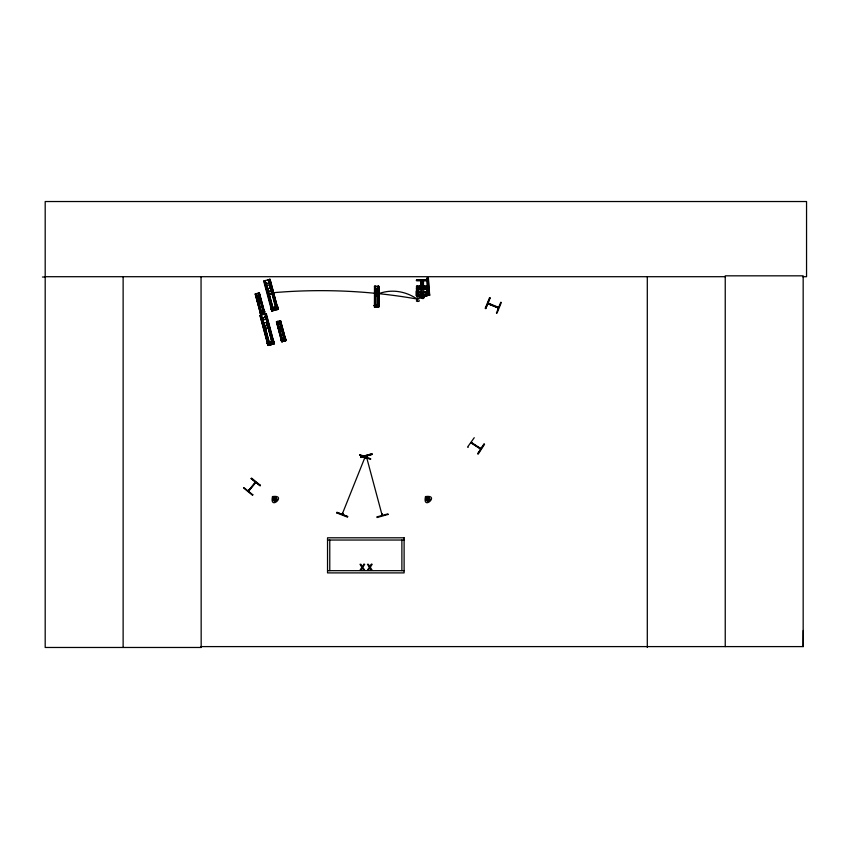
<?xml version="1.0" encoding="UTF-8"?>
<svg xmlns="http://www.w3.org/2000/svg" width="849" height="849" viewBox="0 0 849 849"><rect width="100%" height="100%" fill="white"/><g stroke="black" fill="none" stroke-linecap="round" stroke-linejoin="round"><path stroke-width="1.27" d="M802.581 276.7L806.55 276.7L806.55 201.531L45.188 201.531L45.188 647.469L201.171 647.469L201.064 646.598L803.165 646.598L803.281 630.478M427.769 288.342L417.687 288.002L417.453 286.675L417.485 295.452L416.445 295.452L416.53 286.675L416.657 287.249L427.79 286.782C427.323 290.125 430.125 298.063 423.927 296.089C424.033 302.552 419.3 294.465 417.591 296.28L416.392 295.696L416.381 291.122L417.634 289.509L426.389 289.35L427.684 290.984L426.304 289.403L417.39 289.615L417.952 289.689L416.509 291.239L416.519 295.675M417.528 287.949L416.403 288.342L417.687 288.342L417.528 286.092L417.782 286.612M426.856 288.395C427.291 284.447 425.731 287.535 427.652 288.448M417.591 296.28L427.694 295.452L426.654 295.452L426.75 286.675M427.652 287.928L427.747 286.75M427.896 288.342L427.875 286.729L416.519 286.484L427.875 286.368M271.489 344.142L270.651 344.365M274.779 308.527L274.025 308.654L274.917 308.474M271.075 342.964L270.311 343.06M283.428 340.852L283.757 340.088L283.195 340.216M342.954 513.56L342.412 513.348M365.325 457.643L364.518 458.439L365.399 457.452M274.598 501.239L276.965 499.583L275.309 497.217L272.943 498.872L274.598 501.239L275.012 498.904L274.896 499.552M275.012 498.904L275.309 497.217M427.599 501.239L429.965 499.583L428.31 497.217L425.943 498.872L427.599 501.239L428.013 498.904L427.896 499.552M428.013 498.904L428.31 497.217M367.044 456.9L366.503 457.218L366.269 456.03M382.57 515.332L382.23 514.101L382.082 515.396M343.007 513.581L342.465 513.369M376.85 306.701L376.478 305.757M336.756 512.923L336.989 512.329L347.676 516.532L347.443 517.126L336.766 512.881M359.827 455.223L360.061 454.629M342.572 513.284L342.189 514.25L364.943 457.367L365.028 458.386M342.561 514.398L342.943 513.433M364.932 458.481L365.335 457.558M487.899 303.868L498.427 308.007M497.238 307.402L497.631 306.871L498.66 307.402M485.713 308.558L489.958 297.882M498.246 307.794L487.984 303.496L498.469 307.89M489.077 304.08L488.016 303.082M496.506 312.941L500.751 302.265L501.334 302.509L497.015 313.154L496.432 312.91M420.043 286.209L419.799 287.132L420.043 286.092M423.439 286.506L424.596 286.506M416.647 288.448L416.615 286.209M254.7 482.784L255.05 483.378M474.241 437.702L467.566 447.062L468.096 447.412M471.577 442.509L471.216 442.976L480.683 449.142M472.214 443.624L472.277 442.902L472.193 443.465M479.568 448.421L480.163 448.039M477.849 453.769L484.057 444.101M484.482 444.377L478.252 454.035L477.722 453.684L483.994 444.059L484.524 444.409M366.269 456.284L366.959 457.038L366.715 455.945M381.88 514.324C382.315 516.967 382.814 513.284 381.859 514.452M421.995 294.136L418.897 295.696L421.253 293.765C415.819 291.133 420.775 291.111 422.059 293.393L424.129 291.759L425.338 291.791L422.813 293.733L425.2 295.622L421.879 294.125M255.443 482.052L255.199 483.187M255.857 482.381L248.311 490.902L255.252 482.2M252.853 494.723L252.461 495.222L243.546 487.963M260.473 485.288L260.07 485.787L251.134 478.571L251.527 478.072L260.441 485.331M273.643 500.793L274.747 499.477M275.161 498.979L276.265 497.663M426.644 500.793L427.747 499.477M428.161 498.979L429.265 497.663M248.789 490.106L249.51 490.244M489.056 303.931L489.003 303.411M262.819 313.058L262.224 312.273M274.46 309.896L275.193 309.673L274.397 309.662L275.055 309.354L274.216 308.686M270.746 344.301L271.393 343.994L270.672 344.057L271.33 343.76L270.608 343.824L271.266 343.516L270.544 343.58L271.202 343.272L270.481 343.336L270.799 342.752M248.608 491.253L255.687 482.444M273.028 499.923L274.641 499.339M275.256 499.116L276.87 498.533M426.039 499.923L427.641 499.339M428.257 499.116L429.87 498.533M360.761 456.942L371.841 453.897M360.899 457.42L371.979 454.385M388.067 514.43L377.009 517.529L376.839 516.914L387.919 513.868L388.089 514.483M423.555 286.262L423.322 287.302M264.92 283.959L270.47 282.473M265.461 285.996L271.011 284.511M266.278 289.042L271.829 287.556M259.37 292.863L264.814 312.878L260.558 314.045L255.188 293.998L259.465 292.831M267 291.759L272.55 290.273M256.016 295.951L259.72 294.964M256.387 297.309L260.081 296.322M267.817 294.805L273.367 293.319M256.929 299.347L260.632 298.36M257.406 301.151L261.11 300.164M257.958 303.189L261.651 302.202M271.33 307.89L276.88 306.404M270.629 308.994L278.026 307.009M260.293 311.912L263.997 310.925M270.693 309.227L278.09 307.242M259.836 312.655L264.771 311.328M259.879 312.803L264.814 311.487M271.722 311.074L278.132 309.333M261.195 318.364L266.745 316.879M261.736 320.402L267.286 318.916M262.553 323.448L268.104 321.962M263.275 326.154L268.825 324.668M277.103 323.702L280.807 322.716M277.474 325.061L281.168 324.074M264.092 329.21L269.642 327.725M278.016 327.098L281.719 326.112M278.493 328.903L282.197 327.916M279.045 330.94L282.738 329.953M267.605 342.285L273.155 340.799M266.915 343.399L274.312 341.415M281.38 339.664L285.084 338.677M266.968 343.622L274.365 341.648M280.923 340.407L285.858 339.08M280.966 340.555L285.901 339.239M274.407 343.739L268.422 345.341L260.378 315.308L268.486 345.352M285.922 340.629L281.645 341.797L276.371 321.729L280.552 320.582L285.922 340.629L280.457 320.614M270.757 344.758L271.638 344.524M283.492 341.319L284.075 341.16M427.461 285.795L427.068 278.069L428.363 277.994L429.307 291.812L429.276 290.093L427.97 290.167L428.002 291.886L427.546 286.962M428.013 293.064L429.318 292.99L429.679 295.346L428.374 295.42L427.907 292.162A10.697 0.584 86.7 0 1 427.089 279.257M428.013 293.096L429.318 293.022L429.212 292.088A10.697 0.584 86.7 0 1 428.395 279.183L428.374 278.069M428.045 294.815L429.35 294.741M418.504 289.742C413.983 289.668 421.327 290.507 418.44 286.994M420.287 297.734L423.8 297.691M416.519 286.612L427.875 286.484M42.45 277.018L45.188 277.007M45.188 276.7L725.237 276.7M416.456 280.021L427.938 280.021L416.456 280.074L416.456 280.658L427.938 280.626L416.456 280.499M416.519 286.209L427.875 286.209M374.409 286.272L378.834 286.262L378.834 307.009L374.409 307.03M416.572 287.174L417.581 286.782M424.351 287.418L423.471 287.387M374.706 288.384L378.537 288.384M374.706 289.785L378.537 289.785M374.706 291.897L378.537 291.897M374.696 293.765L378.527 293.765A47.279 43.034 69.9 0 1 417.124 299.028A550.884 537.608 29.9 0 0 271.415 292.873M427.694 295.091L426.654 295.452M374.696 295.866L378.527 295.866M374.706 304.908L378.537 304.908M374.069 305.491L379.174 305.491M374.069 305.661L379.174 305.661M327.534 540.038L404.113 540.038M327.534 570.666L404.113 570.666M425.943 498.872L427.631 499.17M428.278 499.286L429.965 499.583M272.943 498.872L274.63 499.17M275.278 499.286L276.965 499.583M488.26 303.114L498.554 307.359M420.839 286.092L421.072 287.132M360.04 454.682L370.748 458.831L370.514 459.426L359.849 455.149M336.957 512.403L347.644 516.606M424.351 286.378L424.596 287.302M416.509 295.558L417.644 296.11M471.439 442.499L480.799 448.527M473.275 444.112L478.804 447.72M251.145 478.549L260.165 485.66M249.266 490.34L248.311 490.902M243.865 487.57L252.811 494.787M426.389 497.917L427.705 499.021M428.204 499.435L429.52 500.539M273.389 497.917L274.705 499.021M275.203 499.435L276.519 500.539M366.768 456.146L366.959 457.038M427.259 497.312L427.843 498.925M428.066 499.53L428.649 501.143M274.248 497.312L274.843 498.925M275.065 499.53L275.649 501.143M366.301 456.146L382.156 515.322M269.94 279.321L277.994 309.365L270.078 279.279L263.668 281.03L271.754 311.074M269.695 279.385L277.74 309.439M269.579 279.417L277.697 309.45M269.674 280.732L277.39 309.535M269.536 280.764L277.262 309.567M280.255 320.667L285.625 340.704M269.642 282.08L276.71 308.367M280.053 320.72L285.434 340.767M269.536 282.112L271.882 290.878M272.55 293.383L276.243 307.158M279.968 320.742L285.338 340.789M279.735 320.805L285.179 340.831M268.507 279.703L276.604 309.736M279.576 320.848L284.871 340.916M284.373 339.706L279.671 322.164L284.298 339.727M268.125 279.809L271.171 291.069M271.956 293.542L275.532 307.349M284.341 341.054L283.216 341.351M275.766 309.97L274.068 310.416M277.485 321.431L282.611 340.194M282.696 341.51L277.283 321.484L282.621 341.531M277.018 321.548L282.367 341.606M276.763 321.622L282.229 341.638M266.289 283.004L266.936 285.519M267.605 288.023L268.645 291.769M269.282 294.285L272.996 308.049M281.974 341.712L276.604 321.665L281.9 341.723M266.151 283.046L268.507 291.812M269.175 294.316L272.869 308.091M265.907 283.11L268.252 291.876M268.931 294.38L272.614 308.155M265.175 280.626L273.229 310.67M264.888 280.701L267.902 291.971M268.571 294.476L272.264 308.251M264.75 280.732L267.796 292.003M268.464 294.507L272.126 308.283M264.538 280.796L272.571 310.819M264.41 280.828L272.232 309.598M264.103 280.913L272.211 310.946M274.269 343.771L266.321 313.695L259.943 315.425L267.997 345.479L268.868 345.246L260.792 315.202M265.97 313.79L273.972 343.856L265.854 313.812M265.62 313.886L273.665 343.93M265.482 313.918L273.537 343.972M265.27 313.971L273.293 344.036M265.811 316.518L268.157 325.284M268.825 327.788L273.187 344.057M259.168 292.916L264.538 312.952L259.136 292.926M265.557 316.581L266.236 319.086M266.904 321.591L267.913 325.347M268.581 327.852L272.943 344.132M264.835 314.088L272.837 344.153M258.903 292.99L264.251 313.037M265.206 316.677L265.875 319.182M272.593 344.216L266.554 321.686L272.455 344.259M258.743 293.022L264.092 313.079M265.068 316.709L265.769 319.203M258.489 293.096L264.018 313.09M258.414 293.117L263.816 313.154M272.041 344.365L270.343 344.821M258.181 293.181L263.286 311.944M263.254 313.302L262.129 313.599M256.822 294.9L261.842 313.695M256.738 294.921L261.768 313.716M256.239 293.722L261.534 313.78M262.564 317.409L263.211 319.924M263.912 322.418L264.888 326.186M265.557 328.69L269.95 344.959L269.08 345.193L261.725 317.632M256.334 295.028L261.301 313.843L255.751 293.85M262.426 317.441L263.105 319.946M263.774 322.45L264.782 326.207M265.45 328.712L269.812 344.991M261.46 315.021L269.568 345.055M255.676 293.871L261.046 313.907M262.076 317.537L262.744 320.041M263.413 322.546L269.451 345.087M255.443 293.934L260.845 313.96M261.832 317.611L269.218 345.15M255.284 293.977L260.654 314.013M260.685 315.234L268.73 345.278M260.081 315.393L268.135 345.437M427.068 278.069L427.185 279.013M429.276 290.093L429.679 295.346M427.97 290.167L428.278 294.104M426.612 288.342L426.623 287.641L417.687 287.641L417.687 288.342M417.485 295.452L416.445 295.452M423.8 297.808L423.8 296.036L425.678 295.452L425.678 292.353L423.789 291.037L420.276 291.08L418.398 292.438L418.398 295.548L420.287 296.078L420.287 297.85M803.165 646.598L803.165 275.829L725.237 275.829L725.237 646.598M647.299 276.7L647.299 647.469M423.471 280.658L423.418 289.594M422.919 280.658L422.993 289.594M422.834 280.658L422.834 289.594M421.56 280.658L421.529 289.594M421.401 280.658L421.401 289.594M420.924 280.658L420.977 289.594M401.885 540.038L401.885 570.666M378.739 286.262L378.739 307.009M378.527 286.262L378.537 307.009M378.325 286.262L378.325 307.009M378.229 286.262L378.24 307.009M378.07 288.851L378.092 305.714M377.784 286.262L377.826 307.009M377.211 307.009L376.033 307.009M375.736 288.872L375.757 305.725M375.491 286.272L375.449 307.03L375.417 286.272M375.247 288.872L375.152 305.725M374.993 288.872L375.003 307.009M374.749 307.03L374.749 286.272L374.674 307.03M374.505 286.272L374.43 307.03M329.773 540.038L329.773 570.666M201.054 276.7L201.171 647.469M123.126 276.7L123.126 647.469M419.077 300.567A1.433 0.552 -1.2 0 1 418.504 301.363A1.433 0.552 -1.2 0 1 416.519 301.108A1.433 0.552 -1.2 0 1 417.443 300.355M258.712 301.459C259.752 304.706 261.237 299.156 258.712 301.459M279.799 329.21C280.839 332.458 282.324 326.918 279.799 329.21M375.789 294.592C376.839 297.85 378.325 292.3 375.789 294.592M417.485 298.498L418.132 298.519L417.517 298.466M489.565 297.723L485.193 308.346L485.787 308.59L490.106 297.946L489.512 297.702M376.892 305.927L376.309 305.895L376.914 305.863M363.85 564.277L362.374 566.654L360.921 564.277L360.008 564.277L361.876 567.302L359.944 570.337L360.814 570.337L362.321 567.907L363.797 570.337L364.73 570.337L362.82 567.259L364.72 564.277L363.85 564.277M371.3 564.277L369.824 566.654L368.381 564.277L367.458 564.277L369.326 567.302L367.405 570.337L368.275 570.337L369.771 567.907L371.257 570.337L372.18 570.337L370.281 567.259L372.18 564.277L371.3 564.277M272.497 496.58C269.218 511.374 287.556 494.436 272.497 496.58M425.498 496.58C422.218 511.374 440.557 494.436 425.498 496.58M371.83 453.844L360.751 456.889L360.921 457.505L372 454.459L371.83 453.844M262.681 312.273L262.097 312.432L262.691 312.305M423.8 292.374L420.276 292.417L420.287 295.516L423.8 295.473L423.8 292.374M423.173 296.874L420.913 296.895L420.913 297.458L423.173 297.426L423.173 296.874M404.113 537.799L327.534 537.799L327.534 572.895L404.113 572.895L404.113 537.799M377.582 305.714L377.582 288.851L377.508 305.714M269.547 293.648A1.274 1.274 0 0 0 271.457 292.534A1.274 1.274 0 0 0 269.547 291.43A1.274 1.274 0 0 0 269.547 293.648M416.817 298.944A1.433 0.552 -1.2 0 0 419.204 298.625A1.433 0.552 -1.2 0 0 417.39 297.999A1.433 0.552 -1.2 0 0 416.817 298.944M265.822 328.043A1.274 1.274 0 0 0 267.732 326.939A1.274 1.274 0 0 0 265.822 325.836A1.274 1.274 0 0 0 265.822 328.043"/></g></svg>
